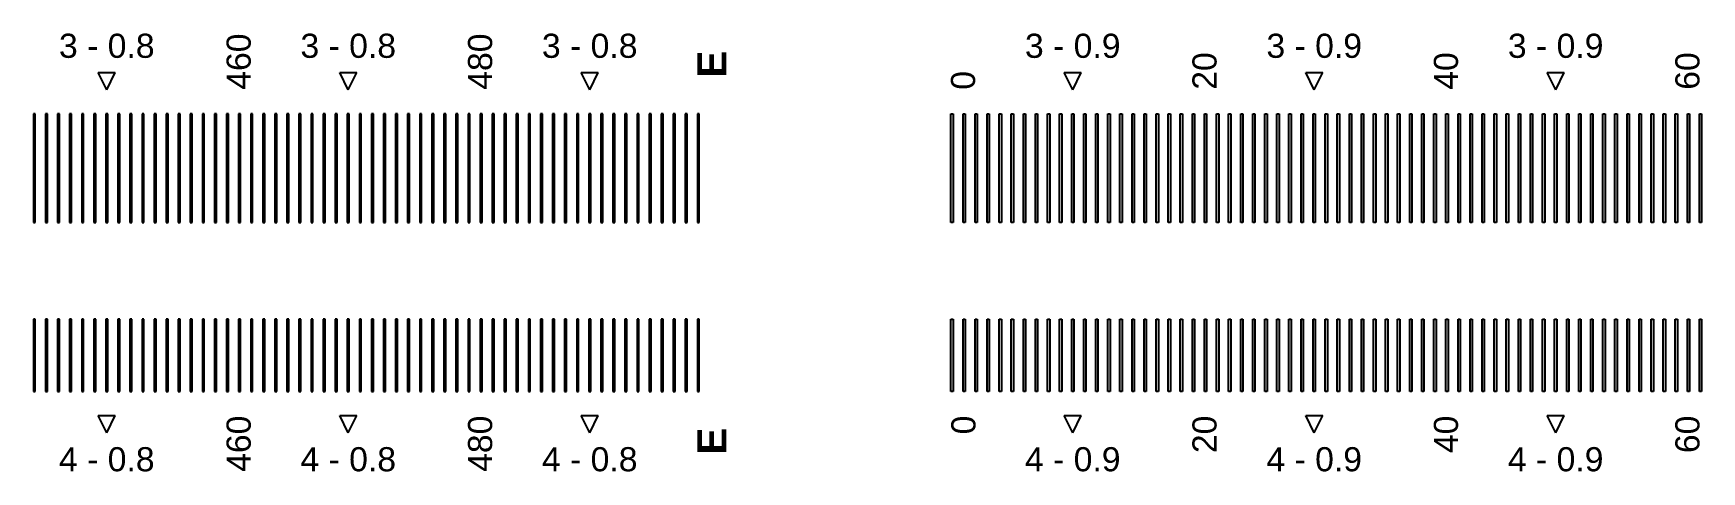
# Model space of a CAD drawing. Extents: x -24493 to 76507, y 84496 to 185496.
# Drawn here: x 25677 to 26368, y 155025 to 155207 of the extents above; entities that cross this region are included whole.
import ezdxf

# ---------------------------------------------------------------- set-up
doc = ezdxf.new("R2010")
doc.units = 13
doc.layers.add('CL - Label-1', color=120, linetype='Continuous')
doc.layers.add('CL - Label-2', color=132, linetype='Continuous')
doc.layers.add('CL - Sub-Micro', color=7, linetype='Continuous', true_color=0x47d1ff)
doc.styles.get("Standard").update_dxf_attribs({"font": 'arial.ttf'})

msp = doc.modelspace()

# ---------------------------------------------------------------- linework, layer by layer
at = {"layer": 'CL - Label-2'}
for p, q in [((25707.19, 155183.36), (25703.65, 155190.46)), ((25703.65, 155190.46), (25710.72, 155190.46)), ((25707.19, 155183.36), (25710.72, 155190.46)), ((25807.19, 155183.36), (25803.65, 155190.46)), ((25803.65, 155190.46), (25810.72, 155190.46)), ((25807.19, 155183.36), (25810.72, 155190.46)), ((25907.19, 155183.36), (25903.65, 155190.46)), ((25903.65, 155190.46), (25910.72, 155190.46)), ((25907.19, 155183.36), (25910.72, 155190.46)), ((26107.24, 155183.36), (26103.7, 155190.46)), ((26103.7, 155190.46), (26110.77, 155190.46)), ((26107.24, 155183.36), (26110.77, 155190.46)), ((26207.24, 155183.36), (26203.7, 155190.46)), ((26203.7, 155190.46), (26210.77, 155190.46)), ((26207.24, 155183.36), (26210.77, 155190.46)), ((26307.24, 155183.36), (26303.7, 155190.46)), ((26303.7, 155190.46), (26310.77, 155190.46)), ((26307.24, 155183.36), (26310.77, 155190.46)), ((25707.19, 155041.29), (25703.65, 155048.39)), ((25703.65, 155048.39), (25710.72, 155048.39)), ((25707.19, 155041.29), (25710.72, 155048.39)), ((25807.19, 155041.29), (25803.65, 155048.39)), ((25803.65, 155048.39), (25810.72, 155048.39)), ((25807.19, 155041.29), (25810.72, 155048.39)), ((25907.19, 155041.29), (25903.65, 155048.39)), ((25903.65, 155048.39), (25910.72, 155048.39)), ((25907.19, 155041.29), (25910.72, 155048.39)), ((26107.24, 155041.29), (26103.7, 155048.39)), ((26103.7, 155048.39), (26110.77, 155048.39)), ((26107.24, 155041.29), (26110.77, 155048.39)), ((26207.24, 155041.29), (26203.7, 155048.39)), ((26203.7, 155048.39), (26210.77, 155048.39)), ((26207.24, 155041.29), (26210.77, 155048.39)), ((26307.24, 155041.29), (26303.7, 155048.39)), ((26303.7, 155048.39), (26310.77, 155048.39)), ((26307.24, 155041.29), (26310.77, 155048.39))]:
    msp.add_line(p, q, dxfattribs=at)
at = {"layer": 'CL - Sub-Micro'}
for p, q in [((25676.79, 155173.36), (25676.79, 155128.36)), ((25677.59, 155173.36), (25676.79, 155173.36)), ((25677.59, 155128.36), (25677.59, 155173.36)), ((25681.79, 155173.36), (25681.79, 155128.36)), ((25682.59, 155173.36), (25681.79, 155173.36)), ((25682.59, 155128.36), (25682.59, 155173.36)), ((25686.79, 155173.36), (25686.79, 155128.36)), ((25687.59, 155173.36), (25686.79, 155173.36)), ((25687.59, 155128.36), (25687.59, 155173.36)), ((25691.79, 155173.36), (25691.79, 155128.36)), ((25692.59, 155173.36), (25691.79, 155173.36)), ((25692.59, 155128.36), (25692.59, 155173.36)), ((25696.79, 155173.36), (25696.79, 155128.36)), ((25697.59, 155173.36), (25696.79, 155173.36)), ((25697.59, 155128.36), (25697.59, 155173.36)), ((25701.79, 155173.36), (25701.79, 155128.36)), ((25702.59, 155173.36), (25701.79, 155173.36)), ((25702.59, 155128.36), (25702.59, 155173.36)), ((25706.79, 155173.36), (25706.79, 155128.36)), ((25707.59, 155173.36), (25706.79, 155173.36)), ((25707.59, 155128.36), (25707.59, 155173.36)), ((25711.79, 155173.36), (25711.79, 155128.36)), ((25712.59, 155173.36), (25711.79, 155173.36)), ((25712.59, 155128.36), (25712.59, 155173.36)), ((25716.79, 155173.36), (25716.79, 155128.36)), ((25717.59, 155173.36), (25716.79, 155173.36)), ((25717.59, 155128.36), (25717.59, 155173.36)), ((25721.79, 155173.36), (25721.79, 155128.36)), ((25722.59, 155173.36), (25721.79, 155173.36)), ((25722.59, 155128.36), (25722.59, 155173.36)), ((25726.79, 155173.36), (25726.79, 155128.36)), ((25727.59, 155173.36), (25726.79, 155173.36)), ((25727.59, 155128.36), (25727.59, 155173.36)), ((25731.79, 155173.36), (25731.79, 155128.36)), ((25732.59, 155173.36), (25731.79, 155173.36)), ((25732.59, 155128.36), (25732.59, 155173.36)), ((25736.79, 155173.36), (25736.79, 155128.36)), ((25737.59, 155173.36), (25736.79, 155173.36)), ((25737.59, 155128.36), (25737.59, 155173.36)), ((25741.79, 155173.36), (25741.79, 155128.36)), ((25742.59, 155173.36), (25741.79, 155173.36)), ((25742.59, 155128.36), (25742.59, 155173.36)), ((25746.79, 155173.36), (25746.79, 155128.36)), ((25747.59, 155173.36), (25746.79, 155173.36)), ((25747.59, 155128.36), (25747.59, 155173.36)), ((25751.79, 155173.36), (25751.79, 155128.36)), ((25752.59, 155173.36), (25751.79, 155173.36)), ((25752.59, 155128.36), (25752.59, 155173.36)), ((25756.79, 155173.36), (25756.79, 155128.36)), ((25757.59, 155173.36), (25756.79, 155173.36)), ((25757.59, 155128.36), (25757.59, 155173.36)), ((25761.79, 155173.36), (25761.79, 155128.36)), ((25762.59, 155173.36), (25761.79, 155173.36)), ((25762.59, 155128.36), (25762.59, 155173.36)), ((25766.79, 155173.36), (25766.79, 155128.36)), ((25767.59, 155173.36), (25766.79, 155173.36)), ((25767.59, 155128.36), (25767.59, 155173.36)), ((25771.79, 155173.36), (25771.79, 155128.36)), ((25772.59, 155173.36), (25771.79, 155173.36)), ((25772.59, 155128.36), (25772.59, 155173.36)), ((25776.79, 155173.36), (25776.79, 155128.36)), ((25777.59, 155173.36), (25776.79, 155173.36)), ((25777.59, 155128.36), (25777.59, 155173.36)), ((25781.79, 155173.36), (25781.79, 155128.36)), ((25782.59, 155173.36), (25781.79, 155173.36)), ((25782.59, 155128.36), (25782.59, 155173.36)), ((25786.79, 155173.36), (25786.79, 155128.36)), ((25787.59, 155173.36), (25786.79, 155173.36)), ((25787.59, 155128.36), (25787.59, 155173.36)), ((25791.79, 155173.36), (25791.79, 155128.36)), ((25792.59, 155173.36), (25791.79, 155173.36)), ((25792.59, 155128.36), (25792.59, 155173.36)), ((25796.79, 155173.36), (25796.79, 155128.36)), ((25797.59, 155173.36), (25796.79, 155173.36)), ((25797.59, 155128.36), (25797.59, 155173.36)), ((25801.79, 155173.36), (25801.79, 155128.36)), ((25802.59, 155173.36), (25801.79, 155173.36)), ((25802.59, 155128.36), (25802.59, 155173.36)), ((25806.79, 155173.36), (25806.79, 155128.36)), ((25807.59, 155173.36), (25806.79, 155173.36)), ((25807.59, 155128.36), (25807.59, 155173.36)), ((25811.79, 155173.36), (25811.79, 155128.36)), ((25812.59, 155173.36), (25811.79, 155173.36)), ((25812.59, 155128.36), (25812.59, 155173.36)), ((25816.79, 155173.36), (25816.79, 155128.36)), ((25817.59, 155173.36), (25816.79, 155173.36)), ((25817.59, 155128.36), (25817.59, 155173.36)), ((25821.79, 155173.36), (25821.79, 155128.36)), ((25822.59, 155173.36), (25821.79, 155173.36)), ((25822.59, 155128.36), (25822.59, 155173.36)), ((25826.79, 155173.36), (25826.79, 155128.36)), ((25827.59, 155173.36), (25826.79, 155173.36)), ((25827.59, 155128.36), (25827.59, 155173.36)), ((25831.79, 155173.36), (25831.79, 155128.36)), ((25832.59, 155173.36), (25831.79, 155173.36)), ((25832.59, 155128.36), (25832.59, 155173.36)), ((25836.79, 155173.36), (25836.79, 155128.36)), ((25837.59, 155173.36), (25836.79, 155173.36)), ((25837.59, 155128.36), (25837.59, 155173.36)), ((25841.79, 155173.36), (25841.79, 155128.36)), ((25842.59, 155173.36), (25841.79, 155173.36)), ((25842.59, 155128.36), (25842.59, 155173.36)), ((25846.79, 155173.36), (25846.79, 155128.36)), ((25847.59, 155173.36), (25846.79, 155173.36)), ((25847.59, 155128.36), (25847.59, 155173.36)), ((25851.79, 155173.36), (25851.79, 155128.36)), ((25852.59, 155173.36), (25851.79, 155173.36)), ((25852.59, 155128.36), (25852.59, 155173.36)), ((25856.79, 155173.36), (25856.79, 155128.36)), ((25857.59, 155173.36), (25856.79, 155173.36)), ((25857.59, 155128.36), (25857.59, 155173.36)), ((25861.79, 155173.36), (25861.79, 155128.36)), ((25862.59, 155173.36), (25861.79, 155173.36)), ((25862.59, 155128.36), (25862.59, 155173.36)), ((25866.79, 155173.36), (25866.79, 155128.36)), ((25867.59, 155173.36), (25866.79, 155173.36)), ((25867.59, 155128.36), (25867.59, 155173.36)), ((25871.79, 155173.36), (25871.79, 155128.36)), ((25872.59, 155173.36), (25871.79, 155173.36)), ((25872.59, 155128.36), (25872.59, 155173.36)), ((25876.79, 155173.36), (25876.79, 155128.36)), ((25877.59, 155173.36), (25876.79, 155173.36)), ((25877.59, 155128.36), (25877.59, 155173.36)), ((25881.79, 155173.36), (25881.79, 155128.36)), ((25882.59, 155173.36), (25881.79, 155173.36)), ((25882.59, 155128.36), (25882.59, 155173.36)), ((25886.79, 155173.36), (25886.79, 155128.36)), ((25887.59, 155173.36), (25886.79, 155173.36)), ((25887.59, 155128.36), (25887.59, 155173.36)), ((25891.79, 155173.36), (25891.79, 155128.36)), ((25892.59, 155173.36), (25891.79, 155173.36)), ((25892.59, 155128.36), (25892.59, 155173.36)), ((25896.79, 155173.36), (25896.79, 155128.36)), ((25897.59, 155173.36), (25896.79, 155173.36)), ((25897.59, 155128.36), (25897.59, 155173.36)), ((25901.79, 155173.36), (25901.79, 155128.36)), ((25902.59, 155173.36), (25901.79, 155173.36)), ((25902.59, 155128.36), (25902.59, 155173.36)), ((25906.79, 155173.36), (25906.79, 155128.36)), ((25907.59, 155173.36), (25906.79, 155173.36)), ((25907.59, 155128.36), (25907.59, 155173.36)), ((25911.79, 155173.36), (25911.79, 155128.36)), ((25912.59, 155173.36), (25911.79, 155173.36)), ((25912.59, 155128.36), (25912.59, 155173.36)), ((25916.79, 155173.36), (25916.79, 155128.36)), ((25917.59, 155173.36), (25916.79, 155173.36)), ((25917.59, 155128.36), (25917.59, 155173.36)), ((25921.79, 155173.36), (25921.79, 155128.36)), ((25922.59, 155173.36), (25921.79, 155173.36)), ((25922.59, 155128.36), (25922.59, 155173.36)), ((25926.79, 155173.36), (25926.79, 155128.36)), ((25927.59, 155173.36), (25926.79, 155173.36)), ((25927.59, 155128.36), (25927.59, 155173.36)), ((25931.79, 155173.36), (25931.79, 155128.36)), ((25932.59, 155173.36), (25931.79, 155173.36)), ((25932.59, 155128.36), (25932.59, 155173.36)), ((25936.79, 155173.36), (25936.79, 155128.36)), ((25937.59, 155173.36), (25936.79, 155173.36)), ((25937.59, 155128.36), (25937.59, 155173.36)), ((25941.79, 155173.36), (25941.79, 155128.36)), ((25942.59, 155173.36), (25941.79, 155173.36)), ((25942.59, 155128.36), (25942.59, 155173.36)), ((25946.79, 155173.36), (25946.79, 155128.36)), ((25947.59, 155173.36), (25946.79, 155173.36)), ((25947.59, 155128.36), (25947.59, 155173.36)), ((25951.79, 155173.36), (25951.79, 155128.36)), ((25952.59, 155173.36), (25951.79, 155173.36)), ((25952.59, 155128.36), (25952.59, 155173.36)), ((26056.79, 155173.36), (26057.69, 155173.36)), ((26056.79, 155128.36), (26056.79, 155173.36)), ((26057.69, 155173.36), (26057.69, 155128.36)), ((26061.79, 155173.36), (26062.69, 155173.36)), ((26061.79, 155128.36), (26061.79, 155173.36)), ((26062.69, 155173.36), (26062.69, 155128.36)), ((26066.79, 155173.36), (26067.69, 155173.36)), ((26066.79, 155128.36), (26066.79, 155173.36)), ((26067.69, 155173.36), (26067.69, 155128.36)), ((26071.79, 155173.36), (26072.69, 155173.36)), ((26071.79, 155128.36), (26071.79, 155173.36)), ((26072.69, 155173.36), (26072.69, 155128.36)), ((26076.79, 155173.36), (26077.69, 155173.36)), ((26076.79, 155128.36), (26076.79, 155173.36)), ((26077.69, 155173.36), (26077.69, 155128.36)), ((26081.79, 155173.36), (26082.69, 155173.36)), ((26081.79, 155128.36), (26081.79, 155173.36)), ((26082.69, 155173.36), (26082.69, 155128.36)), ((26086.79, 155173.36), (26087.69, 155173.36)), ((26086.79, 155128.36), (26086.79, 155173.36)), ((26087.69, 155173.36), (26087.69, 155128.36)), ((26091.79, 155173.36), (26092.69, 155173.36)), ((26091.79, 155128.36), (26091.79, 155173.36)), ((26092.69, 155173.36), (26092.69, 155128.36)), ((26096.79, 155173.36), (26097.69, 155173.36)), ((26096.79, 155128.36), (26096.79, 155173.36)), ((26097.69, 155173.36), (26097.69, 155128.36)), ((26101.79, 155173.36), (26102.69, 155173.36)), ((26101.79, 155128.36), (26101.79, 155173.36)), ((26102.69, 155173.36), (26102.69, 155128.36)), ((26106.79, 155173.36), (26107.69, 155173.36)), ((26106.79, 155128.36), (26106.79, 155173.36)), ((26107.69, 155173.36), (26107.69, 155128.36)), ((26111.79, 155173.36), (26112.69, 155173.36)), ((26111.79, 155128.36), (26111.79, 155173.36)), ((26112.69, 155173.36), (26112.69, 155128.36)), ((26116.79, 155173.36), (26117.69, 155173.36)), ((26116.79, 155128.36), (26116.79, 155173.36)), ((26117.69, 155173.36), (26117.69, 155128.36)), ((26121.79, 155173.36), (26122.69, 155173.36)), ((26121.79, 155128.36), (26121.79, 155173.36)), ((26122.69, 155173.36), (26122.69, 155128.36)), ((26126.79, 155173.36), (26127.69, 155173.36)), ((26126.79, 155128.36), (26126.79, 155173.36)), ((26127.69, 155173.36), (26127.69, 155128.36)), ((26131.79, 155173.36), (26132.69, 155173.36)), ((26131.79, 155128.36), (26131.79, 155173.36)), ((26132.69, 155173.36), (26132.69, 155128.36)), ((26136.79, 155173.36), (26137.69, 155173.36)), ((26136.79, 155128.36), (26136.79, 155173.36)), ((26137.69, 155173.36), (26137.69, 155128.36)), ((26141.79, 155173.36), (26142.69, 155173.36)), ((26141.79, 155128.36), (26141.79, 155173.36)), ((26142.69, 155173.36), (26142.69, 155128.36)), ((26146.79, 155173.36), (26147.69, 155173.36)), ((26146.79, 155128.36), (26146.79, 155173.36)), ((26147.69, 155173.36), (26147.69, 155128.36)), ((26151.79, 155173.36), (26152.69, 155173.36)), ((26151.79, 155128.36), (26151.79, 155173.36)), ((26152.69, 155173.36), (26152.69, 155128.36)), ((26156.79, 155173.36), (26157.69, 155173.36)), ((26156.79, 155128.36), (26156.79, 155173.36)), ((26157.69, 155173.36), (26157.69, 155128.36)), ((26161.79, 155173.36), (26162.69, 155173.36)), ((26161.79, 155128.36), (26161.79, 155173.36)), ((26162.69, 155173.36), (26162.69, 155128.36)), ((26166.79, 155173.36), (26167.69, 155173.36)), ((26166.79, 155128.36), (26166.79, 155173.36)), ((26167.69, 155173.36), (26167.69, 155128.36)), ((26171.79, 155173.36), (26172.69, 155173.36)), ((26171.79, 155128.36), (26171.79, 155173.36)), ((26172.69, 155173.36), (26172.69, 155128.36)), ((26176.79, 155173.36), (26177.69, 155173.36)), ((26176.79, 155128.36), (26176.79, 155173.36)), ((26177.69, 155173.36), (26177.69, 155128.36)), ((26181.79, 155173.36), (26182.69, 155173.36)), ((26181.79, 155128.36), (26181.79, 155173.36)), ((26182.69, 155173.36), (26182.69, 155128.36)), ((26186.79, 155173.36), (26187.69, 155173.36)), ((26186.79, 155128.36), (26186.79, 155173.36)), ((26187.69, 155173.36), (26187.69, 155128.36)), ((26191.79, 155173.36), (26192.69, 155173.36)), ((26191.79, 155128.36), (26191.79, 155173.36)), ((26192.69, 155173.36), (26192.69, 155128.36)), ((26196.79, 155173.36), (26197.69, 155173.36)), ((26196.79, 155128.36), (26196.79, 155173.36)), ((26197.69, 155173.36), (26197.69, 155128.36)), ((26201.79, 155173.36), (26202.69, 155173.36)), ((26201.79, 155128.36), (26201.79, 155173.36)), ((26202.69, 155173.36), (26202.69, 155128.36)), ((26206.79, 155173.36), (26207.69, 155173.36)), ((26206.79, 155128.36), (26206.79, 155173.36)), ((26207.69, 155173.36), (26207.69, 155128.36)), ((26211.79, 155173.36), (26212.69, 155173.36)), ((26211.79, 155128.36), (26211.79, 155173.36)), ((26212.69, 155173.36), (26212.69, 155128.36)), ((26216.79, 155173.36), (26217.69, 155173.36)), ((26216.79, 155128.36), (26216.79, 155173.36)), ((26217.69, 155173.36), (26217.69, 155128.36)), ((26221.79, 155173.36), (26222.69, 155173.36)), ((26221.79, 155128.36), (26221.79, 155173.36)), ((26222.69, 155173.36), (26222.69, 155128.36)), ((26226.79, 155173.36), (26227.69, 155173.36)), ((26226.79, 155128.36), (26226.79, 155173.36)), ((26227.69, 155173.36), (26227.69, 155128.36)), ((26231.79, 155173.36), (26232.69, 155173.36)), ((26231.79, 155128.36), (26231.79, 155173.36)), ((26232.69, 155173.36), (26232.69, 155128.36)), ((26236.79, 155173.36), (26237.69, 155173.36)), ((26236.79, 155128.36), (26236.79, 155173.36)), ((26237.69, 155173.36), (26237.69, 155128.36)), ((26241.79, 155173.36), (26242.69, 155173.36)), ((26241.79, 155128.36), (26241.79, 155173.36)), ((26242.69, 155173.36), (26242.69, 155128.36)), ((26246.79, 155173.36), (26247.69, 155173.36)), ((26246.79, 155128.36), (26246.79, 155173.36)), ((26247.69, 155173.36), (26247.69, 155128.36)), ((26251.79, 155173.36), (26252.69, 155173.36)), ((26251.79, 155128.36), (26251.79, 155173.36)), ((26252.69, 155173.36), (26252.69, 155128.36)), ((26256.79, 155173.36), (26257.69, 155173.36)), ((26256.79, 155128.36), (26256.79, 155173.36)), ((26257.69, 155173.36), (26257.69, 155128.36)), ((26261.79, 155173.36), (26262.69, 155173.36)), ((26261.79, 155128.36), (26261.79, 155173.36)), ((26262.69, 155173.36), (26262.69, 155128.36)), ((26266.79, 155173.36), (26267.69, 155173.36)), ((26266.79, 155128.36), (26266.79, 155173.36)), ((26267.69, 155173.36), (26267.69, 155128.36)), ((26271.79, 155173.36), (26272.69, 155173.36)), ((26271.79, 155128.36), (26271.79, 155173.36)), ((26272.69, 155173.36), (26272.69, 155128.36)), ((26276.79, 155173.36), (26277.69, 155173.36)), ((26276.79, 155128.36), (26276.79, 155173.36)), ((26277.69, 155173.36), (26277.69, 155128.36)), ((26281.79, 155173.36), (26282.69, 155173.36)), ((26281.79, 155128.36), (26281.79, 155173.36)), ((26282.69, 155173.36), (26282.69, 155128.36)), ((26286.79, 155173.36), (26287.69, 155173.36)), ((26286.79, 155128.36), (26286.79, 155173.36)), ((26287.69, 155173.36), (26287.69, 155128.36)), ((26291.79, 155173.36), (26292.69, 155173.36)), ((26291.79, 155128.36), (26291.79, 155173.36)), ((26292.69, 155173.36), (26292.69, 155128.36)), ((26296.79, 155173.36), (26297.69, 155173.36)), ((26296.79, 155128.36), (26296.79, 155173.36)), ((26297.69, 155173.36), (26297.69, 155128.36)), ((26301.79, 155173.36), (26302.69, 155173.36)), ((26301.79, 155128.36), (26301.79, 155173.36)), ((26302.69, 155173.36), (26302.69, 155128.36)), ((26306.79, 155173.36), (26307.69, 155173.36)), ((26306.79, 155128.36), (26306.79, 155173.36)), ((26307.69, 155173.36), (26307.69, 155128.36)), ((26311.79, 155173.36), (26312.69, 155173.36)), ((26311.79, 155128.36), (26311.79, 155173.36)), ((26312.69, 155173.36), (26312.69, 155128.36)), ((26316.79, 155173.36), (26317.69, 155173.36)), ((26316.79, 155128.36), (26316.79, 155173.36)), ((26317.69, 155173.36), (26317.69, 155128.36)), ((26321.79, 155173.36), (26322.69, 155173.36)), ((26321.79, 155128.36), (26321.79, 155173.36)), ((26322.69, 155173.36), (26322.69, 155128.36)), ((26326.79, 155173.36), (26327.69, 155173.36)), ((26326.79, 155128.36), (26326.79, 155173.36)), ((26327.69, 155173.36), (26327.69, 155128.36)), ((26331.79, 155173.36), (26332.69, 155173.36)), ((26331.79, 155128.36), (26331.79, 155173.36)), ((26332.69, 155173.36), (26332.69, 155128.36)), ((26336.79, 155173.36), (26337.69, 155173.36)), ((26336.79, 155128.36), (26336.79, 155173.36)), ((26337.69, 155173.36), (26337.69, 155128.36)), ((26341.79, 155173.36), (26342.69, 155173.36)), ((26341.79, 155128.36), (26341.79, 155173.36)), ((26342.69, 155173.36), (26342.69, 155128.36)), ((26346.79, 155173.36), (26347.69, 155173.36)), ((26346.79, 155128.36), (26346.79, 155173.36)), ((26347.69, 155173.36), (26347.69, 155128.36)), ((26351.79, 155173.36), (26352.69, 155173.36)), ((26351.79, 155128.36), (26351.79, 155173.36)), ((26352.69, 155173.36), (26352.69, 155128.36)), ((26356.79, 155173.36), (26357.69, 155173.36)), ((26356.79, 155128.36), (26356.79, 155173.36)), ((26357.69, 155173.36), (26357.69, 155128.36)), ((26361.79, 155173.36), (26362.69, 155173.36)), ((26361.79, 155128.36), (26361.79, 155173.36)), ((26362.69, 155173.36), (26362.69, 155128.36)), ((26366.79, 155173.36), (26367.69, 155173.36)), ((26366.79, 155128.36), (26366.79, 155173.36)), ((26367.69, 155173.36), (26367.69, 155128.36)), ((25676.79, 155128.36), (25677.59, 155128.36)), ((25681.79, 155128.36), (25682.59, 155128.36)), ((25686.79, 155128.36), (25687.59, 155128.36)), ((25691.79, 155128.36), (25692.59, 155128.36)), ((25696.79, 155128.36), (25697.59, 155128.36)), ((25701.79, 155128.36), (25702.59, 155128.36)), ((25706.79, 155128.36), (25707.59, 155128.36)), ((25711.79, 155128.36), (25712.59, 155128.36)), ((25716.79, 155128.36), (25717.59, 155128.36)), ((25721.79, 155128.36), (25722.59, 155128.36)), ((25726.79, 155128.36), (25727.59, 155128.36)), ((25731.79, 155128.36), (25732.59, 155128.36)), ((25736.79, 155128.36), (25737.59, 155128.36)), ((25741.79, 155128.36), (25742.59, 155128.36)), ((25746.79, 155128.36), (25747.59, 155128.36)), ((25751.79, 155128.36), (25752.59, 155128.36)), ((25756.79, 155128.36), (25757.59, 155128.36)), ((25761.79, 155128.36), (25762.59, 155128.36)), ((25766.79, 155128.36), (25767.59, 155128.36)), ((25771.79, 155128.36), (25772.59, 155128.36)), ((25776.79, 155128.36), (25777.59, 155128.36)), ((25781.79, 155128.36), (25782.59, 155128.36)), ((25786.79, 155128.36), (25787.59, 155128.36)), ((25791.79, 155128.36), (25792.59, 155128.36)), ((25796.79, 155128.36), (25797.59, 155128.36)), ((25801.79, 155128.36), (25802.59, 155128.36)), ((25806.79, 155128.36), (25807.59, 155128.36)), ((25811.79, 155128.36), (25812.59, 155128.36)), ((25816.79, 155128.36), (25817.59, 155128.36)), ((25821.79, 155128.36), (25822.59, 155128.36)), ((25826.79, 155128.36), (25827.59, 155128.36)), ((25831.79, 155128.36), (25832.59, 155128.36)), ((25836.79, 155128.36), (25837.59, 155128.36)), ((25841.79, 155128.36), (25842.59, 155128.36)), ((25846.79, 155128.36), (25847.59, 155128.36)), ((25851.79, 155128.36), (25852.59, 155128.36)), ((25856.79, 155128.36), (25857.59, 155128.36)), ((25861.79, 155128.36), (25862.59, 155128.36)), ((25866.79, 155128.36), (25867.59, 155128.36)), ((25871.79, 155128.36), (25872.59, 155128.36)), ((25876.79, 155128.36), (25877.59, 155128.36)), ((25881.79, 155128.36), (25882.59, 155128.36)), ((25886.79, 155128.36), (25887.59, 155128.36)), ((25891.79, 155128.36), (25892.59, 155128.36)), ((25896.79, 155128.36), (25897.59, 155128.36)), ((25901.79, 155128.36), (25902.59, 155128.36)), ((25906.79, 155128.36), (25907.59, 155128.36)), ((25911.79, 155128.36), (25912.59, 155128.36)), ((25916.79, 155128.36), (25917.59, 155128.36)), ((25921.79, 155128.36), (25922.59, 155128.36)), ((25926.79, 155128.36), (25927.59, 155128.36)), ((25931.79, 155128.36), (25932.59, 155128.36)), ((25936.79, 155128.36), (25937.59, 155128.36)), ((25941.79, 155128.36), (25942.59, 155128.36)), ((25946.79, 155128.36), (25947.59, 155128.36)), ((25951.79, 155128.36), (25952.59, 155128.36)), ((26057.69, 155128.36), (26056.79, 155128.36)), ((26062.69, 155128.36), (26061.79, 155128.36)), ((26067.69, 155128.36), (26066.79, 155128.36)), ((26072.69, 155128.36), (26071.79, 155128.36)), ((26077.69, 155128.36), (26076.79, 155128.36)), ((26082.69, 155128.36), (26081.79, 155128.36)), ((26087.69, 155128.36), (26086.79, 155128.36)), ((26092.69, 155128.36), (26091.79, 155128.36)), ((26097.69, 155128.36), (26096.79, 155128.36)), ((26102.69, 155128.36), (26101.79, 155128.36)), ((26107.69, 155128.36), (26106.79, 155128.36)), ((26112.69, 155128.36), (26111.79, 155128.36)), ((26117.69, 155128.36), (26116.79, 155128.36)), ((26122.69, 155128.36), (26121.79, 155128.36)), ((26127.69, 155128.36), (26126.79, 155128.36)), ((26132.69, 155128.36), (26131.79, 155128.36)), ((26137.69, 155128.36), (26136.79, 155128.36)), ((26142.69, 155128.36), (26141.79, 155128.36)), ((26147.69, 155128.36), (26146.79, 155128.36)), ((26152.69, 155128.36), (26151.79, 155128.36)), ((26157.69, 155128.36), (26156.79, 155128.36)), ((26162.69, 155128.36), (26161.79, 155128.36)), ((26167.69, 155128.36), (26166.79, 155128.36)), ((26172.69, 155128.36), (26171.79, 155128.36)), ((26177.69, 155128.36), (26176.79, 155128.36)), ((26182.69, 155128.36), (26181.79, 155128.36)), ((26187.69, 155128.36), (26186.79, 155128.36)), ((26192.69, 155128.36), (26191.79, 155128.36)), ((26197.69, 155128.36), (26196.79, 155128.36)), ((26202.69, 155128.36), (26201.79, 155128.36)), ((26207.69, 155128.36), (26206.79, 155128.36)), ((26212.69, 155128.36), (26211.79, 155128.36)), ((26217.69, 155128.36), (26216.79, 155128.36)), ((26222.69, 155128.36), (26221.79, 155128.36)), ((26227.69, 155128.36), (26226.79, 155128.36)), ((26232.69, 155128.36), (26231.79, 155128.36)), ((26237.69, 155128.36), (26236.79, 155128.36)), ((26242.69, 155128.36), (26241.79, 155128.36)), ((26247.69, 155128.36), (26246.79, 155128.36)), ((26252.69, 155128.36), (26251.79, 155128.36)), ((26257.69, 155128.36), (26256.79, 155128.36)), ((26262.69, 155128.36), (26261.79, 155128.36)), ((26267.69, 155128.36), (26266.79, 155128.36)), ((26272.69, 155128.36), (26271.79, 155128.36)), ((26277.69, 155128.36), (26276.79, 155128.36)), ((26282.69, 155128.36), (26281.79, 155128.36)), ((26287.69, 155128.36), (26286.79, 155128.36)), ((26292.69, 155128.36), (26291.79, 155128.36)), ((26297.69, 155128.36), (26296.79, 155128.36)), ((26302.69, 155128.36), (26301.79, 155128.36)), ((26307.69, 155128.36), (26306.79, 155128.36)), ((26312.69, 155128.36), (26311.79, 155128.36)), ((26317.69, 155128.36), (26316.79, 155128.36)), ((26322.69, 155128.36), (26321.79, 155128.36)), ((26327.69, 155128.36), (26326.79, 155128.36)), ((26332.69, 155128.36), (26331.79, 155128.36)), ((26337.69, 155128.36), (26336.79, 155128.36)), ((26342.69, 155128.36), (26341.79, 155128.36)), ((26347.69, 155128.36), (26346.79, 155128.36)), ((26352.69, 155128.36), (26351.79, 155128.36)), ((26357.69, 155128.36), (26356.79, 155128.36)), ((26362.69, 155128.36), (26361.79, 155128.36)), ((26367.69, 155128.36), (26366.79, 155128.36)), ((25676.79, 155088.36), (25676.79, 155058.36)), ((25677.59, 155088.36), (25676.79, 155088.36)), ((25677.59, 155058.36), (25677.59, 155088.36)), ((25681.79, 155088.36), (25681.79, 155058.36)), ((25682.59, 155088.36), (25681.79, 155088.36)), ((25682.59, 155058.36), (25682.59, 155088.36)), ((25686.79, 155088.36), (25686.79, 155058.36)), ((25687.59, 155088.36), (25686.79, 155088.36)), ((25687.59, 155058.36), (25687.59, 155088.36)), ((25691.79, 155088.36), (25691.79, 155058.36)), ((25692.59, 155088.36), (25691.79, 155088.36)), ((25692.59, 155058.36), (25692.59, 155088.36)), ((25696.79, 155088.36), (25696.79, 155058.36)), ((25697.59, 155088.36), (25696.79, 155088.36)), ((25697.59, 155058.36), (25697.59, 155088.36)), ((25701.79, 155088.36), (25701.79, 155058.36)), ((25702.59, 155088.36), (25701.79, 155088.36)), ((25702.59, 155058.36), (25702.59, 155088.36)), ((25706.79, 155088.36), (25706.79, 155058.36)), ((25707.59, 155088.36), (25706.79, 155088.36)), ((25707.59, 155058.36), (25707.59, 155088.36)), ((25711.79, 155088.36), (25711.79, 155058.36)), ((25712.59, 155088.36), (25711.79, 155088.36)), ((25712.59, 155058.36), (25712.59, 155088.36)), ((25716.79, 155088.36), (25716.79, 155058.36)), ((25717.59, 155088.36), (25716.79, 155088.36)), ((25717.59, 155058.36), (25717.59, 155088.36)), ((25721.79, 155088.36), (25721.79, 155058.36)), ((25722.59, 155088.36), (25721.79, 155088.36)), ((25722.59, 155058.36), (25722.59, 155088.36)), ((25726.79, 155088.36), (25726.79, 155058.36)), ((25727.59, 155088.36), (25726.79, 155088.36)), ((25727.59, 155058.36), (25727.59, 155088.36)), ((25731.79, 155088.36), (25731.79, 155058.36)), ((25732.59, 155088.36), (25731.79, 155088.36)), ((25732.59, 155058.36), (25732.59, 155088.36)), ((25736.79, 155088.36), (25736.79, 155058.36)), ((25737.59, 155088.36), (25736.79, 155088.36)), ((25737.59, 155058.36), (25737.59, 155088.36)), ((25741.79, 155088.36), (25741.79, 155058.36)), ((25742.59, 155088.36), (25741.79, 155088.36)), ((25742.59, 155058.36), (25742.59, 155088.36)), ((25746.79, 155088.36), (25746.79, 155058.36)), ((25747.59, 155088.36), (25746.79, 155088.36)), ((25747.59, 155058.36), (25747.59, 155088.36)), ((25751.79, 155088.36), (25751.79, 155058.36)), ((25752.59, 155088.36), (25751.79, 155088.36)), ((25752.59, 155058.36), (25752.59, 155088.36)), ((25756.79, 155088.36), (25756.79, 155058.36)), ((25757.59, 155088.36), (25756.79, 155088.36)), ((25757.59, 155058.36), (25757.59, 155088.36)), ((25761.79, 155088.36), (25761.79, 155058.36)), ((25762.59, 155088.36), (25761.79, 155088.36)), ((25762.59, 155058.36), (25762.59, 155088.36)), ((25766.79, 155088.36), (25766.79, 155058.36)), ((25767.59, 155088.36), (25766.79, 155088.36)), ((25767.59, 155058.36), (25767.59, 155088.36)), ((25771.79, 155088.36), (25771.79, 155058.36)), ((25772.59, 155088.36), (25771.79, 155088.36)), ((25772.59, 155058.36), (25772.59, 155088.36)), ((25776.79, 155088.36), (25776.79, 155058.36)), ((25777.59, 155088.36), (25776.79, 155088.36)), ((25777.59, 155058.36), (25777.59, 155088.36)), ((25781.79, 155088.36), (25781.79, 155058.36)), ((25782.59, 155088.36), (25781.79, 155088.36)), ((25782.59, 155058.36), (25782.59, 155088.36)), ((25786.79, 155088.36), (25786.79, 155058.36)), ((25787.59, 155088.36), (25786.79, 155088.36)), ((25787.59, 155058.36), (25787.59, 155088.36)), ((25791.79, 155088.36), (25791.79, 155058.36)), ((25792.59, 155088.36), (25791.79, 155088.36)), ((25792.59, 155058.36), (25792.59, 155088.36)), ((25796.79, 155088.36), (25796.79, 155058.36)), ((25797.59, 155088.36), (25796.79, 155088.36)), ((25797.59, 155058.36), (25797.59, 155088.36)), ((25801.79, 155088.36), (25801.79, 155058.36)), ((25802.59, 155088.36), (25801.79, 155088.36)), ((25802.59, 155058.36), (25802.59, 155088.36)), ((25806.79, 155088.36), (25806.79, 155058.36)), ((25807.59, 155088.36), (25806.79, 155088.36)), ((25807.59, 155058.36), (25807.59, 155088.36)), ((25811.79, 155088.36), (25811.79, 155058.36)), ((25812.59, 155088.36), (25811.79, 155088.36)), ((25812.59, 155058.36), (25812.59, 155088.36)), ((25816.79, 155088.36), (25816.79, 155058.36)), ((25817.59, 155088.36), (25816.79, 155088.36)), ((25817.59, 155058.36), (25817.59, 155088.36)), ((25821.79, 155088.36), (25821.79, 155058.36)), ((25822.59, 155088.36), (25821.79, 155088.36)), ((25822.59, 155058.36), (25822.59, 155088.36)), ((25826.79, 155088.36), (25826.79, 155058.36)), ((25827.59, 155088.36), (25826.79, 155088.36)), ((25827.59, 155058.36), (25827.59, 155088.36)), ((25831.79, 155088.36), (25831.79, 155058.36)), ((25832.59, 155088.36), (25831.79, 155088.36)), ((25832.59, 155058.36), (25832.59, 155088.36)), ((25836.79, 155088.36), (25836.79, 155058.36)), ((25837.59, 155088.36), (25836.79, 155088.36)), ((25837.59, 155058.36), (25837.59, 155088.36)), ((25841.79, 155088.36), (25841.79, 155058.36)), ((25842.59, 155088.36), (25841.79, 155088.36)), ((25842.59, 155058.36), (25842.59, 155088.36)), ((25846.79, 155088.36), (25846.79, 155058.36)), ((25847.59, 155088.36), (25846.79, 155088.36)), ((25847.59, 155058.36), (25847.59, 155088.36)), ((25851.79, 155088.36), (25851.79, 155058.36)), ((25852.59, 155088.36), (25851.79, 155088.36)), ((25852.59, 155058.36), (25852.59, 155088.36)), ((25856.79, 155088.36), (25856.79, 155058.36)), ((25857.59, 155088.36), (25856.79, 155088.36)), ((25857.59, 155058.36), (25857.59, 155088.36)), ((25861.79, 155088.36), (25861.79, 155058.36)), ((25862.59, 155088.36), (25861.79, 155088.36)), ((25862.59, 155058.36), (25862.59, 155088.36)), ((25866.79, 155088.36), (25866.79, 155058.36)), ((25867.59, 155088.36), (25866.79, 155088.36)), ((25867.59, 155058.36), (25867.59, 155088.36)), ((25871.79, 155088.36), (25871.79, 155058.36)), ((25872.59, 155088.36), (25871.79, 155088.36)), ((25872.59, 155058.36), (25872.59, 155088.36)), ((25876.79, 155088.36), (25876.79, 155058.36)), ((25877.59, 155088.36), (25876.79, 155088.36)), ((25877.59, 155058.36), (25877.59, 155088.36)), ((25881.79, 155088.36), (25881.79, 155058.36)), ((25882.59, 155088.36), (25881.79, 155088.36)), ((25882.59, 155058.36), (25882.59, 155088.36)), ((25886.79, 155088.36), (25886.79, 155058.36)), ((25887.59, 155088.36), (25886.79, 155088.36)), ((25887.59, 155058.36), (25887.59, 155088.36)), ((25891.79, 155088.36), (25891.79, 155058.36)), ((25892.59, 155088.36), (25891.79, 155088.36)), ((25892.59, 155058.36), (25892.59, 155088.36)), ((25896.79, 155088.36), (25896.79, 155058.36)), ((25897.59, 155088.36), (25896.79, 155088.36)), ((25897.59, 155058.36), (25897.59, 155088.36)), ((25901.79, 155088.36), (25901.79, 155058.36)), ((25902.59, 155088.36), (25901.79, 155088.36)), ((25902.59, 155058.36), (25902.59, 155088.36)), ((25906.79, 155088.36), (25906.79, 155058.36)), ((25907.59, 155088.36), (25906.79, 155088.36)), ((25907.59, 155058.36), (25907.59, 155088.36)), ((25911.79, 155088.36), (25911.79, 155058.36)), ((25912.59, 155088.36), (25911.79, 155088.36)), ((25912.59, 155058.36), (25912.59, 155088.36)), ((25916.79, 155088.36), (25916.79, 155058.36)), ((25917.59, 155088.36), (25916.79, 155088.36)), ((25917.59, 155058.36), (25917.59, 155088.36)), ((25921.79, 155088.36), (25921.79, 155058.36)), ((25922.59, 155088.36), (25921.79, 155088.36)), ((25922.59, 155058.36), (25922.59, 155088.36)), ((25926.79, 155088.36), (25926.79, 155058.36)), ((25927.59, 155088.36), (25926.79, 155088.36)), ((25927.59, 155058.36), (25927.59, 155088.36)), ((25931.79, 155088.36), (25931.79, 155058.36)), ((25932.59, 155088.36), (25931.79, 155088.36)), ((25932.59, 155058.36), (25932.59, 155088.36)), ((25936.79, 155088.36), (25936.79, 155058.36)), ((25937.59, 155088.36), (25936.79, 155088.36)), ((25937.59, 155058.36), (25937.59, 155088.36)), ((25941.79, 155088.36), (25941.79, 155058.36)), ((25942.59, 155088.36), (25941.79, 155088.36)), ((25942.59, 155058.36), (25942.59, 155088.36)), ((25946.79, 155088.36), (25946.79, 155058.36)), ((25947.59, 155088.36), (25946.79, 155088.36)), ((25947.59, 155058.36), (25947.59, 155088.36)), ((25951.79, 155088.36), (25951.79, 155058.36)), ((25952.59, 155088.36), (25951.79, 155088.36)), ((25952.59, 155058.36), (25952.59, 155088.36)), ((26056.79, 155088.36), (26057.69, 155088.36)), ((26056.79, 155058.36), (26056.79, 155088.36)), ((26057.69, 155088.36), (26057.69, 155058.36)), ((26061.79, 155088.36), (26062.69, 155088.36)), ((26061.79, 155058.36), (26061.79, 155088.36)), ((26062.69, 155088.36), (26062.69, 155058.36)), ((26066.79, 155088.36), (26067.69, 155088.36)), ((26066.79, 155058.36), (26066.79, 155088.36)), ((26067.69, 155088.36), (26067.69, 155058.36)), ((26071.79, 155088.36), (26072.69, 155088.36)), ((26071.79, 155058.36), (26071.79, 155088.36)), ((26072.69, 155088.36), (26072.69, 155058.36)), ((26076.79, 155088.36), (26077.69, 155088.36)), ((26076.79, 155058.36), (26076.79, 155088.36)), ((26077.69, 155088.36), (26077.69, 155058.36)), ((26081.79, 155088.36), (26082.69, 155088.36)), ((26081.79, 155058.36), (26081.79, 155088.36)), ((26082.69, 155088.36), (26082.69, 155058.36)), ((26086.79, 155088.36), (26087.69, 155088.36)), ((26086.79, 155058.36), (26086.79, 155088.36)), ((26087.69, 155088.36), (26087.69, 155058.36)), ((26091.79, 155088.36), (26092.69, 155088.36)), ((26091.79, 155058.36), (26091.79, 155088.36)), ((26092.69, 155088.36), (26092.69, 155058.36)), ((26096.79, 155088.36), (26097.69, 155088.36)), ((26096.79, 155058.36), (26096.79, 155088.36)), ((26097.69, 155088.36), (26097.69, 155058.36)), ((26101.79, 155088.36), (26102.69, 155088.36)), ((26101.79, 155058.36), (26101.79, 155088.36)), ((26102.69, 155088.36), (26102.69, 155058.36)), ((26106.79, 155088.36), (26107.69, 155088.36)), ((26106.79, 155058.36), (26106.79, 155088.36)), ((26107.69, 155088.36), (26107.69, 155058.36)), ((26111.79, 155088.36), (26112.69, 155088.36)), ((26111.79, 155058.36), (26111.79, 155088.36)), ((26112.69, 155088.36), (26112.69, 155058.36)), ((26116.79, 155088.36), (26117.69, 155088.36)), ((26116.79, 155058.36), (26116.79, 155088.36)), ((26117.69, 155088.36), (26117.69, 155058.36)), ((26121.79, 155088.36), (26122.69, 155088.36)), ((26121.79, 155058.36), (26121.79, 155088.36)), ((26122.69, 155088.36), (26122.69, 155058.36)), ((26126.79, 155088.36), (26127.69, 155088.36)), ((26126.79, 155058.36), (26126.79, 155088.36)), ((26127.69, 155088.36), (26127.69, 155058.36)), ((26131.79, 155088.36), (26132.69, 155088.36)), ((26131.79, 155058.36), (26131.79, 155088.36)), ((26132.69, 155088.36), (26132.69, 155058.36)), ((26136.79, 155088.36), (26137.69, 155088.36)), ((26136.79, 155058.36), (26136.79, 155088.36)), ((26137.69, 155088.36), (26137.69, 155058.36)), ((26141.79, 155088.36), (26142.69, 155088.36)), ((26141.79, 155058.36), (26141.79, 155088.36)), ((26142.69, 155088.36), (26142.69, 155058.36)), ((26146.79, 155088.36), (26147.69, 155088.36)), ((26146.79, 155058.36), (26146.79, 155088.36)), ((26147.69, 155088.36), (26147.69, 155058.36)), ((26151.79, 155088.36), (26152.69, 155088.36)), ((26151.79, 155058.36), (26151.79, 155088.36)), ((26152.69, 155088.36), (26152.69, 155058.36)), ((26156.79, 155088.36), (26157.69, 155088.36)), ((26156.79, 155058.36), (26156.79, 155088.36)), ((26157.69, 155088.36), (26157.69, 155058.36)), ((26161.79, 155088.36), (26162.69, 155088.36)), ((26161.79, 155058.36), (26161.79, 155088.36)), ((26162.69, 155088.36), (26162.69, 155058.36)), ((26166.79, 155088.36), (26167.69, 155088.36)), ((26166.79, 155058.36), (26166.79, 155088.36)), ((26167.69, 155088.36), (26167.69, 155058.36)), ((26171.79, 155088.36), (26172.69, 155088.36)), ((26171.79, 155058.36), (26171.79, 155088.36)), ((26172.69, 155088.36), (26172.69, 155058.36)), ((26176.79, 155088.36), (26177.69, 155088.36)), ((26176.79, 155058.36), (26176.79, 155088.36)), ((26177.69, 155088.36), (26177.69, 155058.36)), ((26181.79, 155088.36), (26182.69, 155088.36)), ((26181.79, 155058.36), (26181.79, 155088.36)), ((26182.69, 155088.36), (26182.69, 155058.36)), ((26186.79, 155088.36), (26187.69, 155088.36)), ((26186.79, 155058.36), (26186.79, 155088.36)), ((26187.69, 155088.36), (26187.69, 155058.36)), ((26191.79, 155088.36), (26192.69, 155088.36)), ((26191.79, 155058.36), (26191.79, 155088.36)), ((26192.69, 155088.36), (26192.69, 155058.36)), ((26196.79, 155088.36), (26197.69, 155088.36)), ((26196.79, 155058.36), (26196.79, 155088.36)), ((26197.69, 155088.36), (26197.69, 155058.36)), ((26201.79, 155088.36), (26202.69, 155088.36)), ((26201.79, 155058.36), (26201.79, 155088.36)), ((26202.69, 155088.36), (26202.69, 155058.36)), ((26206.79, 155088.36), (26207.69, 155088.36)), ((26206.79, 155058.36), (26206.79, 155088.36)), ((26207.69, 155088.36), (26207.69, 155058.36)), ((26211.79, 155088.36), (26212.69, 155088.36)), ((26211.79, 155058.36), (26211.79, 155088.36)), ((26212.69, 155088.36), (26212.69, 155058.36)), ((26216.79, 155088.36), (26217.69, 155088.36)), ((26216.79, 155058.36), (26216.79, 155088.36)), ((26217.69, 155088.36), (26217.69, 155058.36)), ((26221.79, 155088.36), (26222.69, 155088.36)), ((26221.79, 155058.36), (26221.79, 155088.36)), ((26222.69, 155088.36), (26222.69, 155058.36)), ((26226.79, 155088.36), (26227.69, 155088.36)), ((26226.79, 155058.36), (26226.79, 155088.36)), ((26227.69, 155088.36), (26227.69, 155058.36)), ((26231.79, 155088.36), (26232.69, 155088.36)), ((26231.79, 155058.36), (26231.79, 155088.36)), ((26232.69, 155088.36), (26232.69, 155058.36)), ((26236.79, 155088.36), (26237.69, 155088.36)), ((26236.79, 155058.36), (26236.79, 155088.36)), ((26237.69, 155088.36), (26237.69, 155058.36)), ((26241.79, 155088.36), (26242.69, 155088.36)), ((26241.79, 155058.36), (26241.79, 155088.36)), ((26242.69, 155088.36), (26242.69, 155058.36)), ((26246.79, 155088.36), (26247.69, 155088.36)), ((26246.79, 155058.36), (26246.79, 155088.36)), ((26247.69, 155088.36), (26247.69, 155058.36)), ((26251.79, 155088.36), (26252.69, 155088.36)), ((26251.79, 155058.36), (26251.79, 155088.36)), ((26252.69, 155088.36), (26252.69, 155058.36)), ((26256.79, 155088.36), (26257.69, 155088.36)), ((26256.79, 155058.36), (26256.79, 155088.36)), ((26257.69, 155088.36), (26257.69, 155058.36)), ((26261.79, 155088.36), (26262.69, 155088.36)), ((26261.79, 155058.36), (26261.79, 155088.36)), ((26262.69, 155088.36), (26262.69, 155058.36)), ((26266.79, 155088.36), (26267.69, 155088.36)), ((26266.79, 155058.36), (26266.79, 155088.36)), ((26267.69, 155088.36), (26267.69, 155058.36)), ((26271.79, 155088.36), (26272.69, 155088.36)), ((26271.79, 155058.36), (26271.79, 155088.36)), ((26272.69, 155088.36), (26272.69, 155058.36)), ((26276.79, 155088.36), (26277.69, 155088.36)), ((26276.79, 155058.36), (26276.79, 155088.36)), ((26277.69, 155088.36), (26277.69, 155058.36)), ((26281.79, 155088.36), (26282.69, 155088.36)), ((26281.79, 155058.36), (26281.79, 155088.36)), ((26282.69, 155088.36), (26282.69, 155058.36)), ((26286.79, 155088.36), (26287.69, 155088.36)), ((26286.79, 155058.36), (26286.79, 155088.36)), ((26287.69, 155088.36), (26287.69, 155058.36)), ((26291.79, 155088.36), (26292.69, 155088.36)), ((26291.79, 155058.36), (26291.79, 155088.36)), ((26292.69, 155088.36), (26292.69, 155058.36)), ((26296.79, 155088.36), (26297.69, 155088.36)), ((26296.79, 155058.36), (26296.79, 155088.36)), ((26297.69, 155088.36), (26297.69, 155058.36)), ((26301.79, 155088.36), (26302.69, 155088.36)), ((26301.79, 155058.36), (26301.79, 155088.36)), ((26302.69, 155088.36), (26302.69, 155058.36)), ((26306.79, 155088.36), (26307.69, 155088.36)), ((26306.79, 155058.36), (26306.79, 155088.36)), ((26307.69, 155088.36), (26307.69, 155058.36)), ((26311.79, 155088.36), (26312.69, 155088.36)), ((26311.79, 155058.36), (26311.79, 155088.36)), ((26312.69, 155088.36), (26312.69, 155058.36)), ((26316.79, 155088.36), (26317.69, 155088.36)), ((26316.79, 155058.36), (26316.79, 155088.36)), ((26317.69, 155088.36), (26317.69, 155058.36)), ((26321.79, 155088.36), (26322.69, 155088.36)), ((26321.79, 155058.36), (26321.79, 155088.36)), ((26322.69, 155088.36), (26322.69, 155058.36)), ((26326.79, 155088.36), (26327.69, 155088.36)), ((26326.79, 155058.36), (26326.79, 155088.36)), ((26327.69, 155088.36), (26327.69, 155058.36)), ((26331.79, 155088.36), (26332.69, 155088.36)), ((26331.79, 155058.36), (26331.79, 155088.36)), ((26332.69, 155088.36), (26332.69, 155058.36)), ((26336.79, 155088.36), (26337.69, 155088.36)), ((26336.79, 155058.36), (26336.79, 155088.36)), ((26337.69, 155088.36), (26337.69, 155058.36)), ((26341.79, 155088.36), (26342.69, 155088.36)), ((26341.79, 155058.36), (26341.79, 155088.36)), ((26342.69, 155088.36), (26342.69, 155058.36)), ((26346.79, 155088.36), (26347.69, 155088.36)), ((26346.79, 155058.36), (26346.79, 155088.36)), ((26347.69, 155088.36), (26347.69, 155058.36)), ((26351.79, 155088.36), (26352.69, 155088.36)), ((26351.79, 155058.36), (26351.79, 155088.36)), ((26352.69, 155088.36), (26352.69, 155058.36)), ((26356.79, 155088.36), (26357.69, 155088.36)), ((26356.79, 155058.36), (26356.79, 155088.36)), ((26357.69, 155088.36), (26357.69, 155058.36)), ((26361.79, 155088.36), (26362.69, 155088.36)), ((26361.79, 155058.36), (26361.79, 155088.36)), ((26362.69, 155088.36), (26362.69, 155058.36)), ((26366.79, 155088.36), (26367.69, 155088.36)), ((26366.79, 155058.36), (26366.79, 155088.36)), ((26367.69, 155088.36), (26367.69, 155058.36)), ((25676.79, 155058.36), (25677.59, 155058.36)), ((25681.79, 155058.36), (25682.59, 155058.36)), ((25686.79, 155058.36), (25687.59, 155058.36)), ((25691.79, 155058.36), (25692.59, 155058.36)), ((25696.79, 155058.36), (25697.59, 155058.36)), ((25701.79, 155058.36), (25702.59, 155058.36)), ((25706.79, 155058.36), (25707.59, 155058.36)), ((25711.79, 155058.36), (25712.59, 155058.36)), ((25716.79, 155058.36), (25717.59, 155058.36)), ((25721.79, 155058.36), (25722.59, 155058.36)), ((25726.79, 155058.36), (25727.59, 155058.36)), ((25731.79, 155058.36), (25732.59, 155058.36)), ((25736.79, 155058.36), (25737.59, 155058.36)), ((25741.79, 155058.36), (25742.59, 155058.36)), ((25746.79, 155058.36), (25747.59, 155058.36)), ((25751.79, 155058.36), (25752.59, 155058.36)), ((25756.79, 155058.36), (25757.59, 155058.36)), ((25761.79, 155058.36), (25762.59, 155058.36)), ((25766.79, 155058.36), (25767.59, 155058.36)), ((25771.79, 155058.36), (25772.59, 155058.36)), ((25776.79, 155058.36), (25777.59, 155058.36)), ((25781.79, 155058.36), (25782.59, 155058.36)), ((25786.79, 155058.36), (25787.59, 155058.36)), ((25791.79, 155058.36), (25792.59, 155058.36)), ((25796.79, 155058.36), (25797.59, 155058.36)), ((25801.79, 155058.36), (25802.59, 155058.36)), ((25806.79, 155058.36), (25807.59, 155058.36)), ((25811.79, 155058.36), (25812.59, 155058.36)), ((25816.79, 155058.36), (25817.59, 155058.36)), ((25821.79, 155058.36), (25822.59, 155058.36)), ((25826.79, 155058.36), (25827.59, 155058.36)), ((25831.79, 155058.36), (25832.59, 155058.36)), ((25836.79, 155058.36), (25837.59, 155058.36)), ((25841.79, 155058.36), (25842.59, 155058.36)), ((25846.79, 155058.36), (25847.59, 155058.36)), ((25851.79, 155058.36), (25852.59, 155058.36)), ((25856.79, 155058.36), (25857.59, 155058.36)), ((25861.79, 155058.36), (25862.59, 155058.36)), ((25866.79, 155058.36), (25867.59, 155058.36)), ((25871.79, 155058.36), (25872.59, 155058.36)), ((25876.79, 155058.36), (25877.59, 155058.36)), ((25881.79, 155058.36), (25882.59, 155058.36)), ((25886.79, 155058.36), (25887.59, 155058.36)), ((25891.79, 155058.36), (25892.59, 155058.36)), ((25896.79, 155058.36), (25897.59, 155058.36)), ((25901.79, 155058.36), (25902.59, 155058.36)), ((25906.79, 155058.36), (25907.59, 155058.36)), ((25911.79, 155058.36), (25912.59, 155058.36)), ((25916.79, 155058.36), (25917.59, 155058.36)), ((25921.79, 155058.36), (25922.59, 155058.36)), ((25926.79, 155058.36), (25927.59, 155058.36)), ((25931.79, 155058.36), (25932.59, 155058.36)), ((25936.79, 155058.36), (25937.59, 155058.36)), ((25941.79, 155058.36), (25942.59, 155058.36)), ((25946.79, 155058.36), (25947.59, 155058.36)), ((25951.79, 155058.36), (25952.59, 155058.36)), ((26057.69, 155058.36), (26056.79, 155058.36)), ((26062.69, 155058.36), (26061.79, 155058.36)), ((26067.69, 155058.36), (26066.79, 155058.36)), ((26072.69, 155058.36), (26071.79, 155058.36)), ((26077.69, 155058.36), (26076.79, 155058.36)), ((26082.69, 155058.36), (26081.79, 155058.36)), ((26087.69, 155058.36), (26086.79, 155058.36)), ((26092.69, 155058.36), (26091.79, 155058.36)), ((26097.69, 155058.36), (26096.79, 155058.36)), ((26102.69, 155058.36), (26101.79, 155058.36)), ((26107.69, 155058.36), (26106.79, 155058.36)), ((26112.69, 155058.36), (26111.79, 155058.36)), ((26117.69, 155058.36), (26116.79, 155058.36)), ((26122.69, 155058.36), (26121.79, 155058.36)), ((26127.69, 155058.36), (26126.79, 155058.36)), ((26132.69, 155058.36), (26131.79, 155058.36)), ((26137.69, 155058.36), (26136.79, 155058.36)), ((26142.69, 155058.36), (26141.79, 155058.36)), ((26147.69, 155058.36), (26146.79, 155058.36)), ((26152.69, 155058.36), (26151.79, 155058.36)), ((26157.69, 155058.36), (26156.79, 155058.36)), ((26162.69, 155058.36), (26161.79, 155058.36)), ((26167.69, 155058.36), (26166.79, 155058.36)), ((26172.69, 155058.36), (26171.79, 155058.36)), ((26177.69, 155058.36), (26176.79, 155058.36)), ((26182.69, 155058.36), (26181.79, 155058.36)), ((26187.69, 155058.36), (26186.79, 155058.36)), ((26192.69, 155058.36), (26191.79, 155058.36)), ((26197.69, 155058.36), (26196.79, 155058.36)), ((26202.69, 155058.36), (26201.79, 155058.36)), ((26207.69, 155058.36), (26206.79, 155058.36)), ((26212.69, 155058.36), (26211.79, 155058.36)), ((26217.69, 155058.36), (26216.79, 155058.36)), ((26222.69, 155058.36), (26221.79, 155058.36)), ((26227.69, 155058.36), (26226.79, 155058.36)), ((26232.69, 155058.36), (26231.79, 155058.36)), ((26237.69, 155058.36), (26236.79, 155058.36)), ((26242.69, 155058.36), (26241.79, 155058.36)), ((26247.69, 155058.36), (26246.79, 155058.36)), ((26252.69, 155058.36), (26251.79, 155058.36)), ((26257.69, 155058.36), (26256.79, 155058.36)), ((26262.69, 155058.36), (26261.79, 155058.36)), ((26267.69, 155058.36), (26266.79, 155058.36)), ((26272.69, 155058.36), (26271.79, 155058.36)), ((26277.69, 155058.36), (26276.79, 155058.36)), ((26282.69, 155058.36), (26281.79, 155058.36)), ((26287.69, 155058.36), (26286.79, 155058.36)), ((26292.69, 155058.36), (26291.79, 155058.36)), ((26297.69, 155058.36), (26296.79, 155058.36)), ((26302.69, 155058.36), (26301.79, 155058.36)), ((26307.69, 155058.36), (26306.79, 155058.36)), ((26312.69, 155058.36), (26311.79, 155058.36)), ((26317.69, 155058.36), (26316.79, 155058.36)), ((26322.69, 155058.36), (26321.79, 155058.36)), ((26327.69, 155058.36), (26326.79, 155058.36)), ((26332.69, 155058.36), (26331.79, 155058.36)), ((26337.69, 155058.36), (26336.79, 155058.36)), ((26342.69, 155058.36), (26341.79, 155058.36)), ((26347.69, 155058.36), (26346.79, 155058.36)), ((26352.69, 155058.36), (26351.79, 155058.36)), ((26357.69, 155058.36), (26356.79, 155058.36)), ((26362.69, 155058.36), (26361.79, 155058.36)), ((26367.69, 155058.36), (26366.79, 155058.36))]:
    msp.add_line(p, q, dxfattribs=at)

# ---------------------------------------------------------------- texts
at = {"layer": 'CL - Label-1'}
for s, width, heights, insert, char_height, attachment_point, rotation in [('460', 21.565, [8.55], (25756.79, 155183.36), 10, 1, 90), ('480', 21.565, [8.55], (25856.79, 155183.36), 10, 1, 90), ('{\\fArial|b1|i0|c0|p34;E}', 33.3178, [8.18], (25951.79, 155188.36), 12, 1, 90), ('20', 21.565, [8.55], (26156.79, 155183.36), 10, 1, 90), ('40', 21.565, [8.55], (26256.79, 155183.36), 10, 1, 90), ('60', 21.565, [8.55], (26356.79, 155183.36), 10, 1, 90), ('0', 21.565, [8.55], (26056.79, 155183.36), 10, 1, 90), ('460', 21.565, [8.55], (25756.79, 155048.36), 10, 3, 90), ('480', 21.565, [8.55], (25856.79, 155048.36), 10, 3, 90), ('0', 21.565, [8.55], (26056.79, 155048.36), 10, 7, 270), ('20', 21.565, [8.55], (26156.79, 155048.36), 10, 3, 90), ('40', 21.565, [8.55], (26256.79, 155048.36), 10, 3, 90), ('60', 21.565, [8.55], (26356.79, 155048.36), 10, 3, 90), ('{\\fArial|b1|i0|c0|p34;E}', 33.3178, [8.18], (25951.79, 155043.36), 12, 3, 90)]:
    msp.add_mtext_dynamic_manual_height_columns(s, width=width, gutter_width=12.5, heights=heights, dxfattribs=dict(at, insert=insert, char_height=char_height, attachment_point=attachment_point, rotation=rotation))
at = {"layer": 'CL - Label-2', "char_height": 10}
for s, insert, attachment_point in [('3 - 0.8', (25707.19, 155196.44), 8), ('3 - 0.8', (25807.19, 155196.44), 8), ('3 - 0.8', (25907.19, 155196.44), 8), ('3 - 0.9', (26107.24, 155196.44), 8), ('3 - 0.9', (26207.24, 155196.44), 8), ('3 - 0.9', (26307.24, 155196.44), 8), ('4 - 0.8', (25707.19, 155035.29), 2), ('4 - 0.8', (25807.19, 155035.29), 2), ('4 - 0.8', (25907.19, 155035.29), 2), ('4 - 0.9', (26107.24, 155035.29), 2), ('4 - 0.9', (26207.24, 155035.29), 2), ('4 - 0.9', (26307.24, 155035.29), 2)]:
    msp.add_mtext_dynamic_manual_height_columns(s, width=52.3045, gutter_width=12.5, heights=[18.11], dxfattribs=dict(at, insert=insert, attachment_point=attachment_point))

doc.saveas('drawing.dxf')
